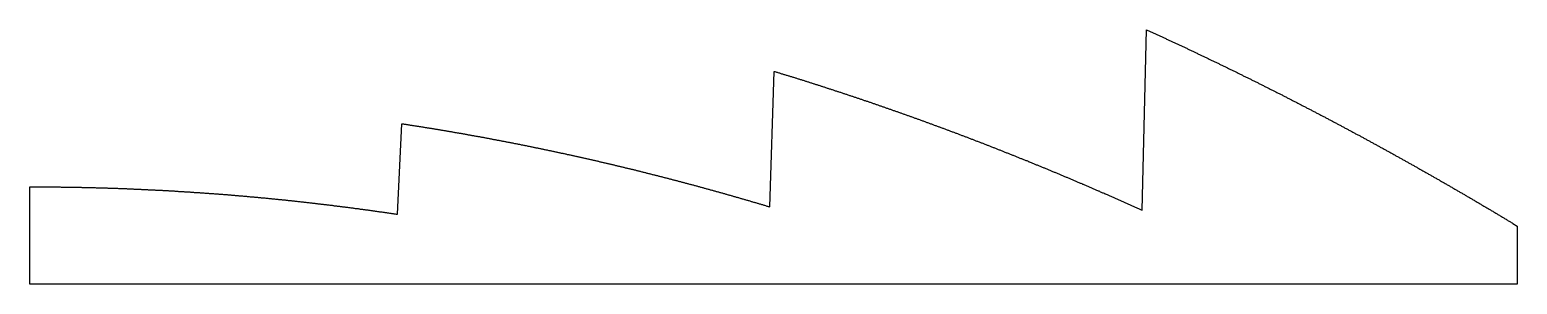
# Model space of a CAD drawing. Header units: millimetres. Extents: x 0 to 12.8, y 0 to 2.2.
import ezdxf

# ---------------------------------------------------------------- set-up
doc = ezdxf.new("R2010")
doc.units = ezdxf.units.MM

msp = doc.modelspace()

# ---------------------------------------------------------------- linework, layer by layer
for p, q in [((9.571, 0.636), (9.61, 2.186)), ((6.368, 0.665), (6.406, 1.829)), ((3.165, 0.601), (3.203, 1.379)), ((0, 0), (0, 0.837)), ((12.762, 0.523), (12.8, 0.5)), ((12.8, 0.5), (12.8, 0)), ((12.8, 0), (0, 0))]:
    msp.add_line(p, q)
for points in [[(9.61, 2.186), (9.622, 2.18), (9.635, 2.175), (9.648, 2.169), (9.661, 2.163), (9.674, 2.157), (9.686, 2.151), (9.699, 2.145), (9.712, 2.14), (9.725, 2.134), (9.738, 2.128), (9.751, 2.122), (9.763, 2.116), (9.776, 2.11), (9.789, 2.104), (9.802, 2.098), (9.815, 2.092), (9.827, 2.086), (9.84, 2.08), (9.853, 2.074), (9.866, 2.069), (9.879, 2.063), (9.891, 2.057), (9.904, 2.051), (9.917, 2.045), (9.93, 2.039), (9.943, 2.033), (9.956, 2.027), (9.968, 2.021), (9.981, 2.015), (9.994, 2.008), (10.007, 2.002), (10.02, 1.996), (10.032, 1.99), (10.045, 1.984), (10.058, 1.978), (10.071, 1.972), (10.084, 1.966), (10.096, 1.96), (10.109, 1.954), (10.122, 1.948), (10.135, 1.942), (10.148, 1.935), (10.161, 1.929), (10.173, 1.923), (10.186, 1.917), (10.199, 1.911), (10.212, 1.905), (10.225, 1.899), (10.237, 1.892), (10.25, 1.886), (10.263, 1.88), (10.276, 1.874), (10.289, 1.868), (10.302, 1.861), (10.314, 1.855), (10.327, 1.849), (10.34, 1.843), (10.353, 1.836), (10.366, 1.83), (10.378, 1.824), (10.391, 1.818), (10.404, 1.811), (10.417, 1.805), (10.43, 1.799), (10.442, 1.792), (10.455, 1.786), (10.468, 1.78), (10.481, 1.773), (10.494, 1.767), (10.507, 1.761), (10.519, 1.754), (10.532, 1.748), (10.545, 1.742), (10.558, 1.735), (10.571, 1.729), (10.583, 1.722), (10.596, 1.716), (10.609, 1.71), (10.622, 1.703), (10.635, 1.697), (10.647, 1.69), (10.66, 1.684), (10.673, 1.677), (10.686, 1.671), (10.699, 1.665), (10.712, 1.658), (10.724, 1.652), (10.737, 1.645), (10.75, 1.639), (10.763, 1.632), (10.776, 1.626), (10.788, 1.619), (10.801, 1.613), (10.814, 1.606), (10.827, 1.6), (10.84, 1.593), (10.852, 1.586), (10.865, 1.58), (10.878, 1.573), (10.891, 1.567), (10.904, 1.56), (10.917, 1.554), (10.929, 1.547), (10.942, 1.54), (10.955, 1.534), (10.968, 1.527), (10.981, 1.52), (10.993, 1.514), (11.006, 1.507), (11.019, 1.501), (11.032, 1.494), (11.045, 1.487), (11.057, 1.48), (11.07, 1.474), (11.083, 1.467), (11.096, 1.46), (11.109, 1.454), (11.122, 1.447), (11.134, 1.44), (11.147, 1.434), (11.16, 1.427), (11.173, 1.42), (11.186, 1.413), (11.198, 1.407), (11.211, 1.4), (11.224, 1.393), (11.237, 1.386), (11.25, 1.379), (11.262, 1.373), (11.275, 1.366), (11.288, 1.359), (11.301, 1.352), (11.314, 1.345), (11.327, 1.338), (11.339, 1.332), (11.352, 1.325), (11.365, 1.318), (11.378, 1.311), (11.391, 1.304), (11.403, 1.297), (11.416, 1.29), (11.429, 1.283), (11.442, 1.277), (11.455, 1.27), (11.467, 1.263), (11.48, 1.256), (11.493, 1.249), (11.506, 1.242), (11.519, 1.235), (11.532, 1.228), (11.544, 1.221), (11.557, 1.214), (11.57, 1.207), (11.583, 1.2), (11.596, 1.193), (11.608, 1.186), (11.621, 1.179), (11.634, 1.172), (11.647, 1.165), (11.66, 1.158), (11.672, 1.151), (11.685, 1.144), (11.698, 1.137), (11.711, 1.13), (11.724, 1.123), (11.737, 1.115), (11.749, 1.108), (11.762, 1.101), (11.775, 1.094), (11.788, 1.087), (11.801, 1.08), (11.813, 1.073), (11.826, 1.066), (11.839, 1.058), (11.852, 1.051), (11.865, 1.044), (11.877, 1.037), (11.89, 1.03), (11.903, 1.023), (11.916, 1.015), (11.929, 1.008), (11.942, 1.001), (11.954, 0.994), (11.967, 0.986), (11.98, 0.979), (11.993, 0.972), (12.006, 0.965), (12.018, 0.957), (12.031, 0.95), (12.044, 0.943), (12.057, 0.936), (12.07, 0.928), (12.082, 0.921), (12.095, 0.914), (12.108, 0.906), (12.121, 0.899), (12.134, 0.892), (12.147, 0.884), (12.159, 0.877), (12.172, 0.87), (12.185, 0.862), (12.198, 0.855), (12.211, 0.848), (12.223, 0.84), (12.236, 0.833), (12.249, 0.825), (12.262, 0.818), (12.275, 0.811), (12.287, 0.803), (12.3, 0.796), (12.313, 0.788), (12.326, 0.781), (12.339, 0.773), (12.352, 0.766), (12.364, 0.759), (12.377, 0.751), (12.39, 0.744), (12.403, 0.736), (12.416, 0.729), (12.428, 0.721), (12.441, 0.714), (12.454, 0.706), (12.467, 0.699), (12.48, 0.691), (12.492, 0.683), (12.505, 0.676), (12.518, 0.668), (12.531, 0.661), (12.544, 0.653), (12.557, 0.646), (12.569, 0.638), (12.582, 0.63), (12.595, 0.623), (12.608, 0.615), (12.621, 0.608), (12.633, 0.6), (12.646, 0.592), (12.659, 0.585), (12.672, 0.577), (12.685, 0.569), (12.697, 0.562), (12.71, 0.554), (12.723, 0.546), (12.736, 0.539), (12.749, 0.531), (12.762, 0.523)], [(6.406, 1.829), (6.419, 1.825), (6.432, 1.821), (6.445, 1.817), (6.458, 1.813), (6.47, 1.809), (6.483, 1.805), (6.496, 1.801), (6.509, 1.797), (6.522, 1.793), (6.535, 1.79), (6.547, 1.786), (6.56, 1.782), (6.573, 1.778), (6.586, 1.774), (6.599, 1.77), (6.611, 1.766), (6.624, 1.762), (6.637, 1.758), (6.65, 1.754), (6.663, 1.75), (6.675, 1.746), (6.688, 1.742), (6.701, 1.738), (6.714, 1.733), (6.727, 1.729), (6.74, 1.725), (6.752, 1.721), (6.765, 1.717), (6.778, 1.713), (6.791, 1.709), (6.804, 1.705), (6.816, 1.701), (6.829, 1.697), (6.842, 1.693), (6.855, 1.688), (6.868, 1.684), (6.88, 1.68), (6.893, 1.676), (6.906, 1.672), (6.919, 1.668), (6.932, 1.663), (6.945, 1.659), (6.957, 1.655), (6.97, 1.651), (6.983, 1.647), (6.996, 1.642), (7.009, 1.638), (7.021, 1.634), (7.034, 1.63), (7.047, 1.625), (7.06, 1.621), (7.073, 1.617), (7.085, 1.613), (7.098, 1.608), (7.111, 1.604), (7.124, 1.6), (7.137, 1.595), (7.15, 1.591), (7.162, 1.587), (7.175, 1.582), (7.188, 1.578), (7.201, 1.574), (7.214, 1.569), (7.226, 1.565), (7.239, 1.561), (7.252, 1.556), (7.265, 1.552), (7.278, 1.547), (7.29, 1.543), (7.303, 1.539), (7.316, 1.534), (7.329, 1.53), (7.342, 1.525), (7.355, 1.521), (7.367, 1.516), (7.38, 1.512), (7.393, 1.508), (7.406, 1.503), (7.419, 1.499), (7.431, 1.494), (7.444, 1.49), (7.457, 1.485), (7.47, 1.481), (7.483, 1.476), (7.495, 1.472), (7.508, 1.467), (7.521, 1.462), (7.534, 1.458), (7.547, 1.453), (7.56, 1.449), (7.572, 1.444), (7.585, 1.44), (7.598, 1.435), (7.611, 1.43), (7.624, 1.426), (7.636, 1.421), (7.649, 1.417), (7.662, 1.412), (7.675, 1.407), (7.688, 1.403), (7.701, 1.398), (7.713, 1.393), (7.726, 1.389), (7.739, 1.384), (7.752, 1.379), (7.765, 1.375), (7.777, 1.37), (7.79, 1.365), (7.803, 1.361), (7.816, 1.356), (7.829, 1.351), (7.841, 1.346), (7.854, 1.342), (7.867, 1.337), (7.88, 1.332), (7.893, 1.327), (7.906, 1.323), (7.918, 1.318), (7.931, 1.313), (7.944, 1.308), (7.957, 1.303), (7.97, 1.299), (7.982, 1.294), (7.995, 1.289), (8.008, 1.284), (8.021, 1.279), (8.034, 1.274), (8.046, 1.27), (8.059, 1.265), (8.072, 1.26), (8.085, 1.255), (8.098, 1.25), (8.111, 1.245), (8.123, 1.24), (8.136, 1.235), (8.149, 1.23), (8.162, 1.226), (8.175, 1.221), (8.187, 1.216), (8.2, 1.211), (8.213, 1.206), (8.226, 1.201), (8.239, 1.196), (8.251, 1.191), (8.264, 1.186), (8.277, 1.181), (8.29, 1.176), (8.303, 1.171), (8.316, 1.166), (8.328, 1.161), (8.341, 1.156), (8.354, 1.151), (8.367, 1.146), (8.38, 1.141), (8.392, 1.135), (8.405, 1.13), (8.418, 1.125), (8.431, 1.12), (8.444, 1.115), (8.456, 1.11), (8.469, 1.105), (8.482, 1.1), (8.495, 1.095), (8.508, 1.09), (8.521, 1.084), (8.533, 1.079), (8.546, 1.074), (8.559, 1.069), (8.572, 1.064), (8.585, 1.059), (8.597, 1.053), (8.61, 1.048), (8.623, 1.043), (8.636, 1.038), (8.649, 1.032), (8.661, 1.027), (8.674, 1.022), (8.687, 1.017), (8.7, 1.012), (8.713, 1.006), (8.726, 1.001), (8.738, 0.996), (8.751, 0.99), (8.764, 0.985), (8.777, 0.98), (8.79, 0.975), (8.802, 0.969), (8.815, 0.964), (8.828, 0.959), (8.841, 0.953), (8.854, 0.948), (8.866, 0.943), (8.879, 0.937), (8.892, 0.932), (8.905, 0.926), (8.918, 0.921), (8.931, 0.916), (8.943, 0.91), (8.956, 0.905), (8.969, 0.899), (8.982, 0.894), (8.995, 0.889), (9.007, 0.883), (9.02, 0.878), (9.033, 0.872), (9.046, 0.867), (9.059, 0.861), (9.071, 0.856), (9.084, 0.85), (9.097, 0.845), (9.11, 0.839), (9.123, 0.834), (9.136, 0.828), (9.148, 0.823), (9.161, 0.817), (9.174, 0.812), (9.187, 0.806), (9.2, 0.801), (9.212, 0.795), (9.225, 0.789), (9.238, 0.784), (9.251, 0.778), (9.264, 0.773), (9.276, 0.767), (9.289, 0.761), (9.302, 0.756), (9.315, 0.75), (9.328, 0.745), (9.341, 0.739), (9.353, 0.733), (9.366, 0.728), (9.379, 0.722), (9.392, 0.716), (9.405, 0.711), (9.417, 0.705), (9.43, 0.699), (9.443, 0.694), (9.456, 0.688), (9.469, 0.682), (9.481, 0.676), (9.494, 0.671), (9.507, 0.665), (9.52, 0.659), (9.533, 0.653), (9.546, 0.648), (9.558, 0.642), (9.571, 0.636)], [(3.203, 1.379), (3.216, 1.377), (3.229, 1.375), (3.242, 1.373), (3.254, 1.371), (3.267, 1.369), (3.28, 1.367), (3.293, 1.365), (3.306, 1.363), (3.319, 1.361), (3.331, 1.359), (3.344, 1.357), (3.357, 1.355), (3.37, 1.353), (3.383, 1.351), (3.395, 1.349), (3.408, 1.347), (3.421, 1.345), (3.434, 1.343), (3.447, 1.341), (3.459, 1.339), (3.472, 1.337), (3.485, 1.334), (3.498, 1.332), (3.511, 1.33), (3.524, 1.328), (3.536, 1.326), (3.549, 1.324), (3.562, 1.322), (3.575, 1.32), (3.588, 1.317), (3.6, 1.315), (3.613, 1.313), (3.626, 1.311), (3.639, 1.309), (3.652, 1.306), (3.664, 1.304), (3.677, 1.302), (3.69, 1.3), (3.703, 1.298), (3.716, 1.295), (3.729, 1.293), (3.741, 1.291), (3.754, 1.289), (3.767, 1.286), (3.78, 1.284), (3.793, 1.282), (3.805, 1.279), (3.818, 1.277), (3.831, 1.275), (3.844, 1.272), (3.857, 1.27), (3.869, 1.268), (3.882, 1.265), (3.895, 1.263), (3.908, 1.261), (3.921, 1.258), (3.934, 1.256), (3.946, 1.254), (3.959, 1.251), (3.972, 1.249), (3.985, 1.246), (3.998, 1.244), (4.01, 1.242), (4.023, 1.239), (4.036, 1.237), (4.049, 1.234), (4.062, 1.232), (4.074, 1.229), (4.087, 1.227), (4.1, 1.224), (4.113, 1.222), (4.126, 1.22), (4.139, 1.217), (4.151, 1.215), (4.164, 1.212), (4.177, 1.209), (4.19, 1.207), (4.203, 1.204), (4.215, 1.202), (4.228, 1.199), (4.241, 1.197), (4.254, 1.194), (4.267, 1.192), (4.279, 1.189), (4.292, 1.186), (4.305, 1.184), (4.318, 1.181), (4.331, 1.179), (4.344, 1.176), (4.356, 1.173), (4.369, 1.171), (4.382, 1.168), (4.395, 1.165), (4.408, 1.163), (4.42, 1.16), (4.433, 1.157), (4.446, 1.155), (4.459, 1.152), (4.472, 1.149), (4.484, 1.147), (4.497, 1.144), (4.51, 1.141), (4.523, 1.138), (4.536, 1.136), (4.549, 1.133), (4.561, 1.13), (4.574, 1.127), (4.587, 1.125), (4.6, 1.122), (4.613, 1.119), (4.625, 1.116), (4.638, 1.114), (4.651, 1.111), (4.664, 1.108), (4.677, 1.105), (4.689, 1.102), (4.702, 1.099), (4.715, 1.097), (4.728, 1.094), (4.741, 1.091), (4.754, 1.088), (4.766, 1.085), (4.779, 1.082), (4.792, 1.079), (4.805, 1.076), (4.818, 1.074), (4.83, 1.071), (4.843, 1.068), (4.856, 1.065), (4.869, 1.062), (4.882, 1.059), (4.894, 1.056), (4.907, 1.053), (4.92, 1.05), (4.933, 1.047), (4.946, 1.044), (4.959, 1.041), (4.971, 1.038), (4.984, 1.035), (4.997, 1.032), (5.01, 1.029), (5.023, 1.026), (5.035, 1.023), (5.048, 1.02), (5.061, 1.017), (5.074, 1.014), (5.087, 1.011), (5.099, 1.008), (5.112, 1.005), (5.125, 1.001), (5.138, 0.998), (5.151, 0.995), (5.164, 0.992), (5.176, 0.989), (5.189, 0.986), (5.202, 0.983), (5.215, 0.98), (5.228, 0.976), (5.24, 0.973), (5.253, 0.97), (5.266, 0.967), (5.279, 0.964), (5.292, 0.961), (5.305, 0.957), (5.317, 0.954), (5.33, 0.951), (5.343, 0.948), (5.356, 0.944), (5.369, 0.941), (5.381, 0.938), (5.394, 0.935), (5.407, 0.931), (5.42, 0.928), (5.433, 0.925), (5.445, 0.922), (5.458, 0.918), (5.471, 0.915), (5.484, 0.912), (5.497, 0.908), (5.51, 0.905), (5.522, 0.902), (5.535, 0.898), (5.548, 0.895), (5.561, 0.892), (5.574, 0.888), (5.586, 0.885), (5.599, 0.882), (5.612, 0.878), (5.625, 0.875), (5.638, 0.871), (5.65, 0.868), (5.663, 0.865), (5.676, 0.861), (5.689, 0.858), (5.702, 0.854), (5.715, 0.851), (5.727, 0.847), (5.74, 0.844), (5.753, 0.84), (5.766, 0.837), (5.779, 0.833), (5.791, 0.83), (5.804, 0.826), (5.817, 0.823), (5.83, 0.819), (5.843, 0.816), (5.855, 0.812), (5.868, 0.809), (5.881, 0.805), (5.894, 0.802), (5.907, 0.798), (5.92, 0.795), (5.932, 0.791), (5.945, 0.787), (5.958, 0.784), (5.971, 0.78), (5.984, 0.777), (5.996, 0.773), (6.009, 0.769), (6.022, 0.766), (6.035, 0.762), (6.048, 0.758), (6.06, 0.755), (6.073, 0.751), (6.086, 0.747), (6.099, 0.744), (6.112, 0.74), (6.125, 0.736), (6.137, 0.733), (6.15, 0.729), (6.163, 0.725), (6.176, 0.721), (6.189, 0.718), (6.201, 0.714), (6.214, 0.71), (6.227, 0.706), (6.24, 0.703), (6.253, 0.699), (6.265, 0.695), (6.278, 0.691), (6.291, 0.688), (6.304, 0.684), (6.317, 0.68), (6.33, 0.676), (6.342, 0.672), (6.355, 0.668), (6.368, 0.665)], [(0, 0.837), (0.013, 0.837), (0.026, 0.837), (0.038, 0.837), (0.051, 0.837), (0.064, 0.837), (0.077, 0.837), (0.09, 0.837), (0.103, 0.837), (0.115, 0.837), (0.128, 0.837), (0.141, 0.837), (0.154, 0.837), (0.167, 0.837), (0.179, 0.836), (0.192, 0.836), (0.205, 0.836), (0.218, 0.836), (0.231, 0.836), (0.243, 0.836), (0.256, 0.836), (0.269, 0.835), (0.282, 0.835), (0.295, 0.835), (0.308, 0.835), (0.32, 0.835), (0.333, 0.835), (0.346, 0.834), (0.359, 0.834), (0.372, 0.834), (0.384, 0.834), (0.397, 0.833), (0.41, 0.833), (0.423, 0.833), (0.436, 0.833), (0.448, 0.832), (0.461, 0.832), (0.474, 0.832), (0.487, 0.832), (0.5, 0.831), (0.513, 0.831), (0.525, 0.831), (0.538, 0.83), (0.551, 0.83), (0.564, 0.83), (0.577, 0.829), (0.589, 0.829), (0.602, 0.829), (0.615, 0.828), (0.628, 0.828), (0.641, 0.828), (0.653, 0.827), (0.666, 0.827), (0.679, 0.826), (0.692, 0.826), (0.705, 0.825), (0.718, 0.825), (0.73, 0.825), (0.743, 0.824), (0.756, 0.824), (0.769, 0.823), (0.782, 0.823), (0.794, 0.822), (0.807, 0.822), (0.82, 0.821), (0.833, 0.821), (0.846, 0.82), (0.858, 0.82), (0.871, 0.819), (0.884, 0.819), (0.897, 0.818), (0.91, 0.818), (0.923, 0.817), (0.935, 0.817), (0.948, 0.816), (0.961, 0.815), (0.974, 0.815), (0.987, 0.814), (0.999, 0.814), (1.012, 0.813), (1.025, 0.812), (1.038, 0.812), (1.051, 0.811), (1.063, 0.811), (1.076, 0.81), (1.089, 0.809), (1.102, 0.809), (1.115, 0.808), (1.128, 0.807), (1.14, 0.807), (1.153, 0.806), (1.166, 0.805), (1.179, 0.804), (1.192, 0.804), (1.204, 0.803), (1.217, 0.802), (1.23, 0.802), (1.243, 0.801), (1.256, 0.8), (1.268, 0.799), (1.281, 0.798), (1.294, 0.798), (1.307, 0.797), (1.32, 0.796), (1.333, 0.795), (1.345, 0.794), (1.358, 0.794), (1.371, 0.793), (1.384, 0.792), (1.397, 0.791), (1.409, 0.79), (1.422, 0.789), (1.435, 0.789), (1.448, 0.788), (1.461, 0.787), (1.473, 0.786), (1.486, 0.785), (1.499, 0.784), (1.512, 0.783), (1.525, 0.782), (1.538, 0.781), (1.55, 0.78), (1.563, 0.78), (1.576, 0.779), (1.589, 0.778), (1.602, 0.777), (1.614, 0.776), (1.627, 0.775), (1.64, 0.774), (1.653, 0.773), (1.666, 0.772), (1.678, 0.771), (1.691, 0.77), (1.704, 0.769), (1.717, 0.768), (1.73, 0.767), (1.743, 0.766), (1.755, 0.765), (1.768, 0.763), (1.781, 0.762), (1.794, 0.761), (1.807, 0.76), (1.819, 0.759), (1.832, 0.758), (1.845, 0.757), (1.858, 0.756), (1.871, 0.755), (1.883, 0.754), (1.896, 0.752), (1.909, 0.751), (1.922, 0.75), (1.935, 0.749), (1.948, 0.748), (1.96, 0.747), (1.973, 0.745), (1.986, 0.744), (1.999, 0.743), (2.012, 0.742), (2.024, 0.741), (2.037, 0.739), (2.05, 0.738), (2.063, 0.737), (2.076, 0.736), (2.088, 0.734), (2.101, 0.733), (2.114, 0.732), (2.127, 0.73), (2.14, 0.729), (2.153, 0.728), (2.165, 0.727), (2.178, 0.725), (2.191, 0.724), (2.204, 0.723), (2.217, 0.721), (2.229, 0.72), (2.242, 0.719), (2.255, 0.717), (2.268, 0.716), (2.281, 0.715), (2.293, 0.713), (2.306, 0.712), (2.319, 0.71), (2.332, 0.709), (2.345, 0.708), (2.358, 0.706), (2.37, 0.705), (2.383, 0.703), (2.396, 0.702), (2.409, 0.7), (2.422, 0.699), (2.434, 0.697), (2.447, 0.696), (2.46, 0.694), (2.473, 0.693), (2.486, 0.691), (2.498, 0.69), (2.511, 0.688), (2.524, 0.687), (2.537, 0.685), (2.55, 0.684), (2.563, 0.682), (2.575, 0.681), (2.588, 0.679), (2.601, 0.678), (2.614, 0.676), (2.627, 0.674), (2.639, 0.673), (2.652, 0.671), (2.665, 0.67), (2.678, 0.668), (2.691, 0.666), (2.704, 0.665), (2.716, 0.663), (2.729, 0.662), (2.742, 0.66), (2.755, 0.658), (2.768, 0.657), (2.78, 0.655), (2.793, 0.653), (2.806, 0.651), (2.819, 0.65), (2.832, 0.648), (2.844, 0.646), (2.857, 0.645), (2.87, 0.643), (2.883, 0.641), (2.896, 0.639), (2.909, 0.638), (2.921, 0.636), (2.934, 0.634), (2.947, 0.632), (2.96, 0.631), (2.973, 0.629), (2.985, 0.627), (2.998, 0.625), (3.011, 0.623), (3.024, 0.622), (3.037, 0.62), (3.049, 0.618), (3.062, 0.616), (3.075, 0.614), (3.088, 0.612), (3.101, 0.61), (3.114, 0.609), (3.126, 0.607), (3.139, 0.605), (3.152, 0.603), (3.165, 0.601)]]:
    msp.add_spline(points, degree=3)

doc.saveas('drawing.dxf')
